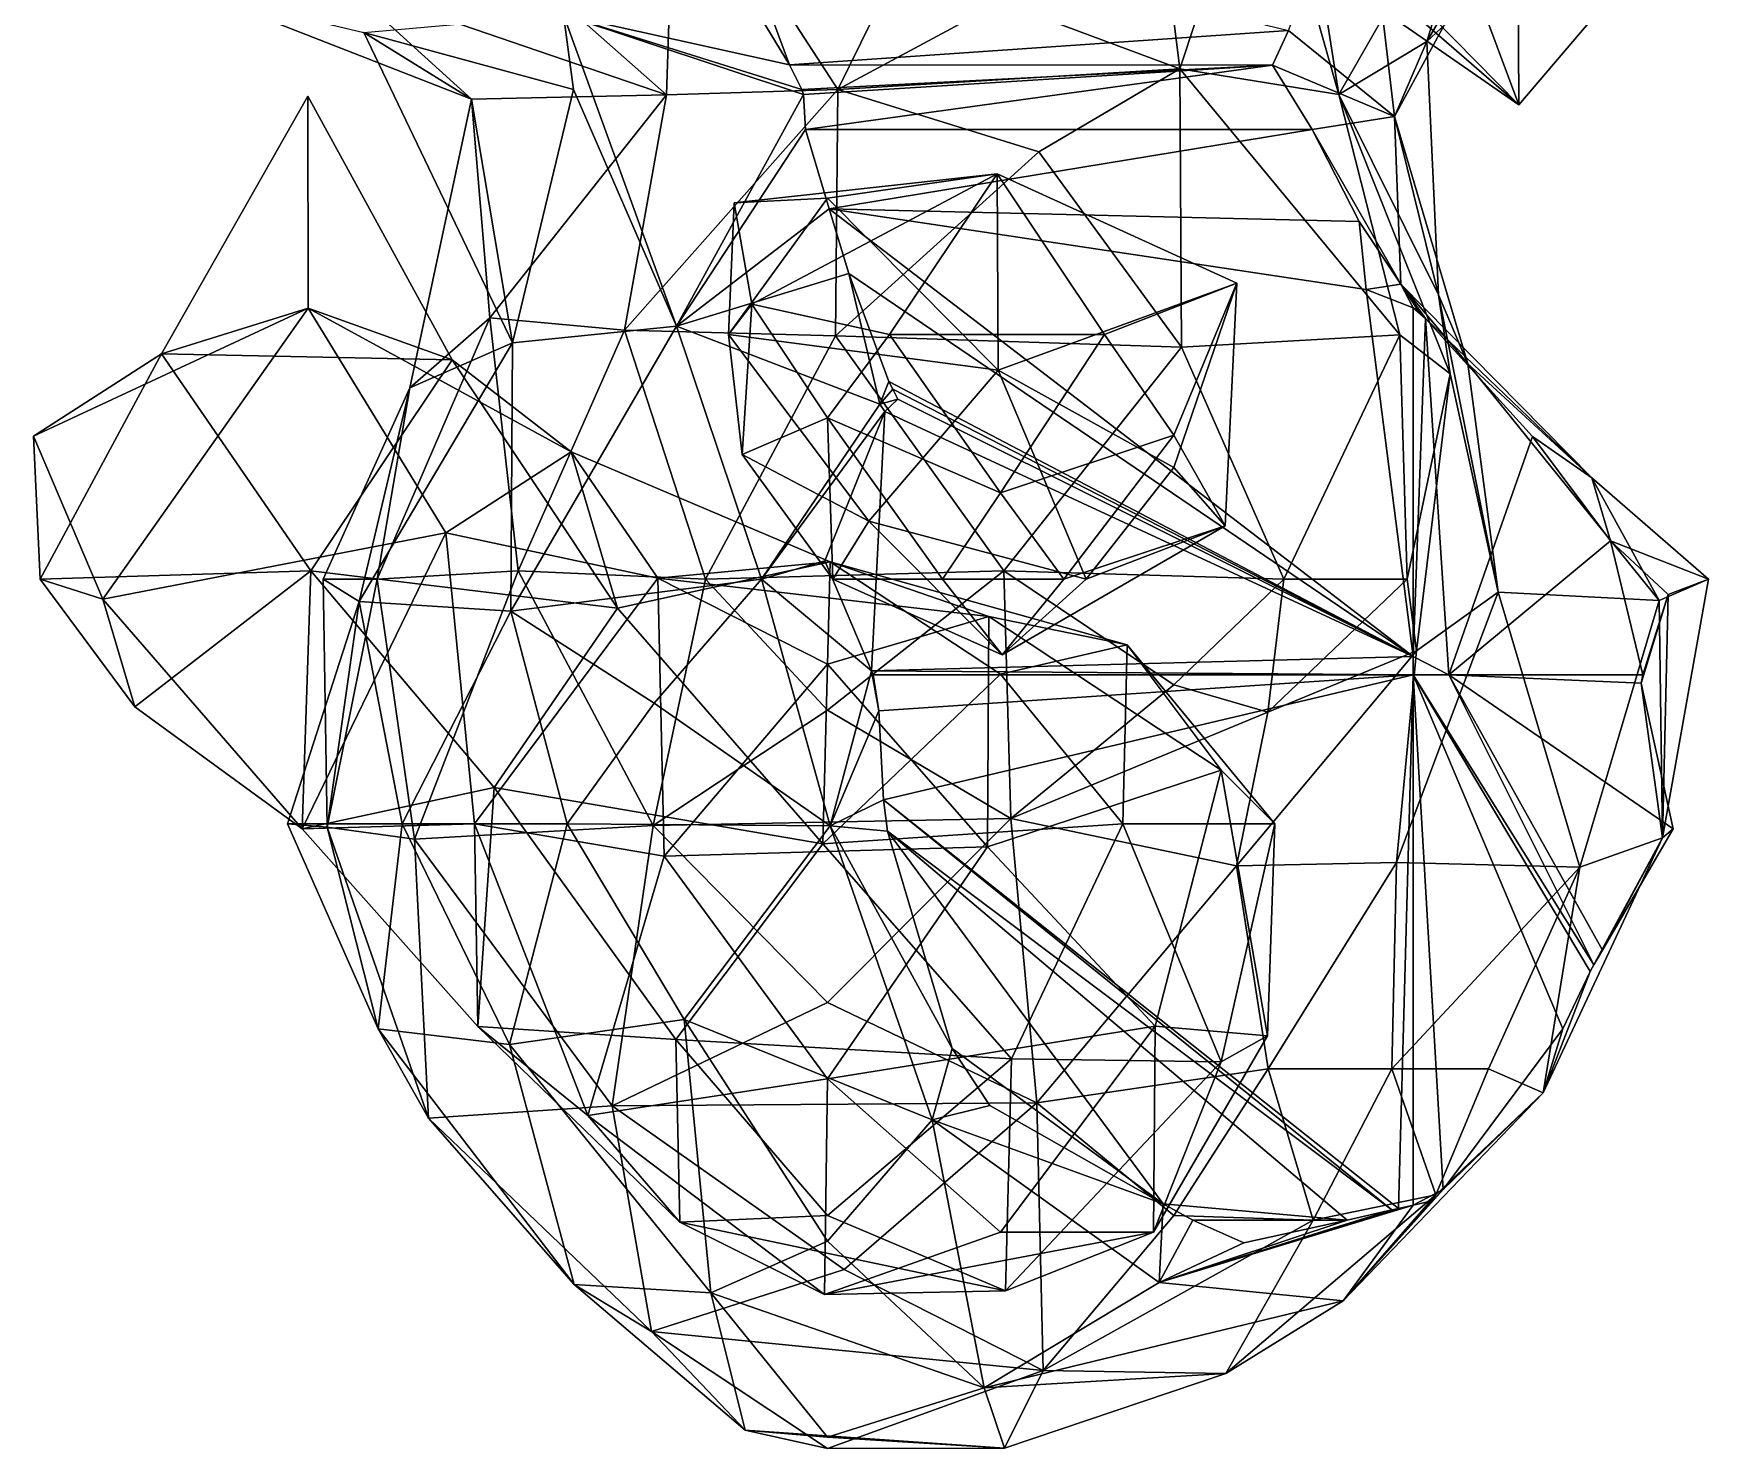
# Model space of a CAD drawing. Extents: x 290034 to 295698, y 4553723 to 4561693.
# Drawn here: x 293919.6 to 294041.5, y 4558380.4 to 4558483.4 of the extents above; entities that cross this region are included whole.
import ezdxf

# ---------------------------------------------------------------- set-up
doc = ezdxf.new("R2010")
doc.units = 0
doc.layers.add('Au_ppm_Pref_-_0_2', color=7, linetype='CONTINUOUS')

msp = doc.modelspace()

# ---------------------------------------------------------------- linework, layer by layer
at = {"layer": 'Au_ppm_Pref_-_0_2'}
for points in [[(293988.24, 4558499.8, 1928.56), (293966.28, 4558497.59, 1930.66), (293978.14, 4558479.29, 1930.82)], [(293989.98, 4558485.66, 1926.47), (293988.24, 4558499.8, 1928.56), (293978.14, 4558479.29, 1930.82)], [(294025.81, 4558498.51, 1937.61), (294021, 4558482.79, 1942.16), (294039.25, 4558499.81, 1942.4)], [(294039.25, 4558499.81, 1942.4), (294021, 4558482.79, 1942.16), (294029.41, 4558497.15, 1948.38)], [(293989.98, 4558485.66, 1926.47), (294003.03, 4558480.81, 1929.98), (294000.83, 4558498.37, 1925.59)], [(294008.97, 4558498.78, 1930.76), (294000.83, 4558498.37, 1925.59), (294003.03, 4558480.81, 1929.98)], [(294014.59, 4558478.93, 1936.2), (294008.97, 4558498.78, 1930.76), (294003.03, 4558480.81, 1929.98)], [(294014.59, 4558478.93, 1936.2), (294011.72, 4558497.11, 1936.22), (294008.97, 4558498.78, 1930.76)], [(294025.81, 4558498.51, 1937.61), (294011.72, 4558497.11, 1936.22), (294014.59, 4558478.93, 1936.2)], [(294025.81, 4558498.51, 1937.61), (294014.59, 4558478.93, 1936.2), (294021, 4558482.79, 1942.16)], [(293965.67, 4558478.9, 1936.17), (293966.28, 4558497.59, 1930.66), (293949.13, 4558493.54, 1933.59)], [(293966.28, 4558497.59, 1930.66), (293965.67, 4558478.9, 1936.17), (293978.14, 4558479.29, 1930.82)], [(294016.26, 4558497.54, 1954.38), (294018.65, 4558477.34, 1948.08), (294010.92, 4558483.59, 1954.42)], [(294020.64, 4558497.11, 1868.31), (294015.18, 4558490.91, 1868.82), (294027.7, 4558478.19, 1870.69)], [(294029.41, 4558497.15, 1948.38), (294018.65, 4558477.34, 1948.08), (294016.26, 4558497.54, 1954.38)], [(294021, 4558482.79, 1942.16), (294018.65, 4558477.34, 1948.08), (294029.41, 4558497.15, 1948.38)], [(294027.7, 4558478.19, 1870.69), (294041.45, 4558494.33, 1870.61), (294020.64, 4558497.11, 1868.31)], [(293958.17, 4558484.74, 1953.17), (293964.99, 4558496.93, 1956.36), (293974.63, 4558481.09, 1956.64)], [(293974.63, 4558481.09, 1956.64), (293964.99, 4558496.93, 1956.36), (293970, 4558493.57, 1956.67)], [(294027.7, 4558478.19, 1870.69), (294015.18, 4558489.05, 1873.57), (294027.6, 4558496.32, 1877.35)], [(294027.6, 4558496.32, 1877.35), (294041.45, 4558494.33, 1870.61), (294027.7, 4558478.19, 1870.69)], [(293942.33, 4558486.91, 1937.46), (293965.67, 4558478.9, 1936.17), (293949.13, 4558493.54, 1933.59)], [(293974.63, 4558481.09, 1956.64), (293970, 4558493.57, 1956.67), (294010.92, 4558483.59, 1954.42)], [(294010.32, 4558490.24, 1870.89), (294027.7, 4558478.19, 1870.69), (294015.18, 4558490.91, 1868.82)], [(294015.18, 4558489.05, 1873.57), (294027.7, 4558478.19, 1870.69), (294010.32, 4558490.24, 1870.89)], [(293942.33, 4558486.91, 1937.46), (293931.91, 4558486.25, 1942.16), (293951.48, 4558478.59, 1942.11)], [(293943.65, 4558483.44, 1947.25), (293951.48, 4558478.59, 1942.11), (293931.91, 4558486.25, 1942.16)], [(293965.67, 4558478.9, 1936.17), (293942.33, 4558486.91, 1937.46), (293951.48, 4558478.59, 1942.11)], [(293989.98, 4558485.66, 1926.47), (293978.14, 4558479.29, 1930.82), (294003.03, 4558480.81, 1929.98)], [(293958.17, 4558484.74, 1953.17), (293958.91, 4558479.29, 1950.87), (293943.65, 4558483.44, 1947.25)], [(293975.52, 4558479.29, 1956.62), (293958.17, 4558484.74, 1953.17), (293974.63, 4558481.09, 1956.64)], [(293975.63, 4558478.94, 1956.63), (293958.17, 4558484.74, 1953.17), (293975.52, 4558479.29, 1956.62)], [(293966.41, 4558462.06, 1953.51), (293958.17, 4558484.74, 1953.17), (293975.63, 4558478.94, 1956.63)], [(293966.41, 4558462.06, 1953.51), (293958.91, 4558479.29, 1950.87), (293958.17, 4558484.74, 1953.17)], [(293954.46, 4558460.86, 1947.48), (293951.48, 4558478.59, 1942.11), (293943.65, 4558483.44, 1947.25)], [(293954.46, 4558460.86, 1947.48), (293943.65, 4558483.44, 1947.25), (293958.91, 4558479.29, 1950.87)], [(294009.77, 4558481.06, 1954.54), (293974.63, 4558481.09, 1956.64), (294010.92, 4558483.59, 1954.42)], [(294010.92, 4558483.59, 1954.42), (294018.65, 4558477.34, 1948.08), (294009.77, 4558481.06, 1954.54)], [(294014.59, 4558478.93, 1936.2), (294021.84, 4558464.36, 1942.16), (294021, 4558482.79, 1942.16)], [(294021, 4558482.79, 1942.16), (294021.84, 4558464.36, 1942.16), (294018.65, 4558477.34, 1948.08)], [(293975.52, 4558479.29, 1956.62), (293974.63, 4558481.09, 1956.64), (294009.77, 4558481.06, 1954.54)], [(293975.63, 4558478.94, 1956.63), (293975.52, 4558479.29, 1956.62), (294009.77, 4558481.06, 1954.54)], [(293975.78, 4558476.38, 1956.67), (293975.63, 4558478.94, 1956.63), (294009.77, 4558481.06, 1954.54)], [(294012.65, 4558476.38, 1954.46), (293975.78, 4558476.38, 1956.67), (294009.77, 4558481.06, 1954.54)], [(293992.77, 4558474.75, 1924.54), (294003.03, 4558480.81, 1929.98), (293978.14, 4558479.29, 1930.82)], [(293992.77, 4558474.75, 1924.54), (294003.14, 4558460.54, 1923.46), (294003.03, 4558480.81, 1929.98)], [(294003.14, 4558460.54, 1923.46), (294019.03, 4558461.44, 1929.54), (294003.03, 4558480.81, 1929.98)], [(294014.59, 4558478.93, 1936.2), (294003.03, 4558480.81, 1929.98), (294019.03, 4558461.44, 1929.54)], [(294009.77, 4558481.06, 1954.54), (294018.65, 4558477.34, 1948.08), (294012.65, 4558476.38, 1954.46)], [(293928.92, 4558460.07, 1851.69), (293939.58, 4558478.81, 1852.91), (293950.07, 4558459.61, 1851.45)], [(293928.92, 4558460.07, 1851.69), (293939.61, 4558463.37, 1846.44), (293939.58, 4558478.81, 1852.91)], [(293939.61, 4558463.37, 1846.44), (293950.07, 4558459.61, 1851.45), (293939.58, 4558478.81, 1852.91)], [(293965.67, 4558478.9, 1936.17), (293951.48, 4558478.59, 1942.11), (293952.81, 4558462.67, 1936.66)], [(293962.61, 4558461.79, 1929.41), (293965.67, 4558478.9, 1936.17), (293952.81, 4558462.67, 1936.66)], [(293954.46, 4558460.86, 1947.48), (293958.91, 4558479.29, 1950.87), (293966.41, 4558462.06, 1953.51)], [(293962.61, 4558461.79, 1929.41), (293978.14, 4558479.29, 1930.82), (293965.67, 4558478.9, 1936.17)], [(293978.14, 4558479.29, 1930.82), (293962.61, 4558461.79, 1929.41), (293977.97, 4558461.37, 1924.54)], [(293966.41, 4558462.06, 1953.51), (293975.63, 4558478.94, 1956.63), (293975.78, 4558476.38, 1956.67)], [(293992.77, 4558474.75, 1924.54), (293978.14, 4558479.29, 1930.82), (293977.97, 4558461.37, 1924.54)], [(294014.59, 4558478.93, 1936.2), (294019.03, 4558461.44, 1929.54), (294022.7, 4558458.61, 1936.97)], [(294014.59, 4558478.93, 1936.2), (294022.7, 4558458.61, 1936.97), (294021.84, 4558464.36, 1942.16)], [(293946.99, 4558457.59, 1942.16), (293951.48, 4558478.59, 1942.11), (293954.46, 4558460.86, 1947.48)], [(293952.81, 4558462.67, 1936.66), (293951.48, 4558478.59, 1942.11), (293946.99, 4558457.59, 1942.16)], [(293966.41, 4558462.06, 1953.51), (293975.78, 4558476.38, 1956.67), (293977.52, 4558470.61, 1957.23)], [(293977.52, 4558470.61, 1957.23), (293975.78, 4558476.38, 1956.67), (294012.65, 4558476.38, 1954.46)], [(293977.52, 4558470.61, 1957.23), (294012.65, 4558476.38, 1954.46), (294016.07, 4558469.68, 1955.03)], [(294012.65, 4558476.38, 1954.46), (294018.65, 4558477.34, 1948.08), (294019.11, 4558465.13, 1954.73)], [(294016.07, 4558469.68, 1955.03), (294012.65, 4558476.38, 1954.46), (294019.11, 4558465.13, 1954.73)], [(294021.84, 4558464.36, 1942.16), (294023.98, 4558459.33, 1948.58), (294018.65, 4558477.34, 1948.08)], [(294023.98, 4558459.33, 1948.58), (294019.11, 4558465.13, 1954.73), (294018.65, 4558477.34, 1948.08)], [(293992.77, 4558474.75, 1924.54), (293977.97, 4558461.37, 1924.54), (294003.14, 4558460.54, 1923.46)], [(293989.74, 4558473.17, 1805.55), (293971.89, 4558463.68, 1807.06), (293970.6, 4558471.06, 1805.55)], [(293989.74, 4558473.17, 1805.55), (293970.6, 4558471.06, 1805.55), (293977.38, 4558471.39, 1802.25)], [(293989.74, 4558473.17, 1805.55), (293981.91, 4558461.47, 1807.69), (293971.89, 4558463.68, 1807.06)], [(293989.81, 4558458.87, 1802.11), (293989.74, 4558473.17, 1805.55), (293977.38, 4558471.39, 1802.25)], [(293989.74, 4558473.17, 1805.55), (293997.55, 4558461.47, 1807.92), (293981.91, 4558461.47, 1807.69)], [(293989.81, 4558458.87, 1802.11), (294007.18, 4558465.21, 1805.45), (293989.74, 4558473.17, 1805.55)], [(293989.74, 4558473.17, 1805.55), (294007.18, 4558465.21, 1805.45), (293997.55, 4558461.47, 1807.92)], [(293977.52, 4558470.61, 1957.23), (293978.94, 4558465.91, 1957.69), (293966.41, 4558462.06, 1953.51)], [(293989.81, 4558458.87, 1802.11), (293977.38, 4558471.39, 1802.25), (293970.18, 4558461.47, 1802.16)], [(293970.6, 4558471.06, 1805.55), (293970.18, 4558461.47, 1802.16), (293977.38, 4558471.39, 1802.25)], [(293970.6, 4558471.06, 1805.55), (293971.89, 4558463.68, 1807.06), (293970.18, 4558461.47, 1802.16)], [(294020, 4558438.04, 1958.47), (293978.94, 4558465.91, 1957.69), (293977.52, 4558470.61, 1957.23)], [(294016.07, 4558469.68, 1955.03), (294016.59, 4558464.74, 1955.57), (293977.52, 4558470.61, 1957.23)], [(294016.59, 4558464.74, 1955.57), (294020, 4558438.04, 1958.47), (293977.52, 4558470.61, 1957.23)], [(294016.59, 4558464.74, 1955.57), (294016.07, 4558469.68, 1955.03), (294019.11, 4558465.13, 1954.73)], [(293978.94, 4558465.91, 1957.69), (293981.2, 4558456.39, 1958.41), (293966.41, 4558462.06, 1953.51)], [(294020, 4558438.04, 1958.47), (293981.84, 4558458.05, 1958.42), (293978.94, 4558465.91, 1957.69)], [(293981.84, 4558458.05, 1958.42), (293981.2, 4558456.39, 1958.41), (293978.94, 4558465.91, 1957.69)], [(293989.81, 4558458.87, 1802.11), (294002.58, 4558451.79, 1802.33), (294007.18, 4558465.21, 1805.45)], [(294007.18, 4558465.21, 1805.45), (294002.58, 4558454.15, 1808), (293997.55, 4558461.47, 1807.92)], [(294007.18, 4558465.21, 1805.45), (294006.33, 4558447.54, 1805.55), (294002.58, 4558454.15, 1808)], [(294006.33, 4558447.54, 1805.55), (294007.18, 4558465.21, 1805.45), (294002.58, 4558451.79, 1802.33)], [(294020, 4558463.4, 1955.52), (294016.59, 4558464.74, 1955.57), (294019.11, 4558465.13, 1954.73)], [(294016.59, 4558464.74, 1955.57), (294020, 4558463.4, 1955.52), (294020, 4558438.04, 1958.47)], [(294020.31, 4558463.28, 1955.52), (294020, 4558463.4, 1955.52), (294019.11, 4558465.13, 1954.73)], [(294020.9, 4558462.63, 1955.56), (294020.31, 4558463.28, 1955.52), (294019.11, 4558465.13, 1954.73)], [(294020.9, 4558462.63, 1955.56), (294019.11, 4558465.13, 1954.73), (294033, 4558451.04, 1954.04)], [(294023.98, 4558459.33, 1948.58), (294033, 4558451.04, 1954.04), (294019.11, 4558465.13, 1954.73)], [(294026.18, 4558442.7, 1942.23), (294023.98, 4558459.33, 1948.58), (294021.84, 4558464.36, 1942.16)], [(294026.18, 4558442.7, 1942.23), (294021.84, 4558464.36, 1942.16), (294022.7, 4558458.61, 1936.97)], [(293928.92, 4558460.07, 1851.69), (293919.62, 4558454.07, 1847.13), (293939.61, 4558463.37, 1846.44)], [(293924.66, 4558442.2, 1845.68), (293939.61, 4558463.37, 1846.44), (293919.62, 4558454.07, 1847.13)], [(293949.61, 4558447.03, 1844.79), (293939.61, 4558463.37, 1846.44), (293924.66, 4558442.2, 1845.68)], [(293950.07, 4558459.61, 1851.45), (293939.61, 4558463.37, 1846.44), (293958.74, 4558452.93, 1847.13)], [(293958.74, 4558452.93, 1847.13), (293939.61, 4558463.37, 1846.44), (293949.61, 4558447.03, 1844.79)], [(293971.89, 4558463.68, 1807.06), (293971.19, 4558452.72, 1805.55), (293970.18, 4558461.47, 1802.16)], [(293971.19, 4558452.72, 1805.55), (293971.89, 4558463.68, 1807.06), (293977.38, 4558455.4, 1807.58)], [(293977.38, 4558455.4, 1807.58), (293971.89, 4558463.68, 1807.06), (293981.91, 4558461.47, 1807.69)], [(294020, 4558463.4, 1955.52), (294020.31, 4558463.28, 1955.52), (294020.9, 4558462.63, 1955.56)], [(294020, 4558463.4, 1955.52), (294020.9, 4558462.63, 1955.56), (294020, 4558438.04, 1958.47)], [(293952.81, 4558462.67, 1936.66), (293944.62, 4558443.65, 1937.34), (293954.87, 4558444.26, 1930.91)], [(293946.99, 4558457.59, 1942.16), (293944.62, 4558443.65, 1937.34), (293952.81, 4558462.67, 1936.66)], [(293954.87, 4558444.26, 1930.91), (293962.61, 4558461.79, 1929.41), (293952.81, 4558462.67, 1936.66)], [(293954.46, 4558460.86, 1947.48), (293966.41, 4558462.06, 1953.51), (293954.34, 4558441.33, 1953.4)], [(293954.34, 4558441.33, 1953.4), (293966.41, 4558462.06, 1953.51), (293972.59, 4558443.65, 1958.98)], [(293968.52, 4558443.65, 1926.1), (293962.61, 4558461.79, 1929.41), (293954.87, 4558444.26, 1930.91)], [(293977.97, 4558461.37, 1924.54), (293962.61, 4558461.79, 1929.41), (293968.52, 4558443.65, 1926.1)], [(293966.41, 4558462.06, 1953.51), (293981.2, 4558456.39, 1958.41), (293972.59, 4558443.65, 1958.98)], [(294022.59, 4558436.69, 1958.47), (294020, 4558438.04, 1958.47), (294020.9, 4558462.63, 1955.56)], [(294028.69, 4558454.04, 1956.09), (294022.59, 4558436.69, 1958.47), (294020.9, 4558462.63, 1955.56)], [(294028.69, 4558454.04, 1956.09), (294020.9, 4558462.63, 1955.56), (294033, 4558451.04, 1954.04)], [(293946.99, 4558457.59, 1942.16), (293954.46, 4558460.86, 1947.48), (293943.31, 4558442.04, 1947.5)], [(293954.46, 4558460.86, 1947.48), (293954.34, 4558441.33, 1953.4), (293943.31, 4558442.04, 1947.5)], [(293977.97, 4558461.37, 1924.54), (293968.52, 4558443.65, 1926.1), (293990.21, 4558444.27, 1925.28)], [(293989.81, 4558458.87, 1802.11), (293970.18, 4558461.47, 1802.16), (293980.4, 4558447.87, 1802.45)], [(293971.19, 4558452.72, 1805.55), (293980.4, 4558447.87, 1802.45), (293970.18, 4558461.47, 1802.16)], [(293977.38, 4558455.4, 1807.58), (293981.91, 4558461.47, 1807.69), (293989.98, 4558449.95, 1807.65)], [(293990.21, 4558444.27, 1925.28), (294003.14, 4558460.54, 1923.46), (293977.97, 4558461.37, 1924.54)], [(293997.55, 4558461.47, 1807.92), (293989.98, 4558449.95, 1807.65), (293981.91, 4558461.47, 1807.69)], [(294002.58, 4558454.15, 1808), (293989.98, 4558449.95, 1807.65), (293997.55, 4558461.47, 1807.92)], [(294010.6, 4558443.65, 1926.5), (294003.14, 4558460.54, 1923.46), (293990.21, 4558444.27, 1925.28)], [(294003.14, 4558460.54, 1923.46), (294010.6, 4558443.65, 1926.5), (294019.03, 4558461.44, 1929.54)], [(294019.56, 4558443.65, 1931.76), (294019.03, 4558461.44, 1929.54), (294010.6, 4558443.65, 1926.5)], [(294019.56, 4558443.65, 1931.76), (294022.7, 4558458.61, 1936.97), (294019.03, 4558461.44, 1929.54)], [(293928.92, 4558460.07, 1851.69), (293920.11, 4558443.65, 1850.37), (293919.62, 4558454.07, 1847.13)], [(293928.92, 4558460.07, 1851.69), (293939.8, 4558444.26, 1853.17), (293920.11, 4558443.65, 1850.37)], [(293950.07, 4558459.61, 1851.45), (293939.8, 4558444.26, 1853.17), (293928.92, 4558460.07, 1851.69)], [(293962.11, 4558441.55, 1851.11), (293939.8, 4558444.26, 1853.17), (293950.07, 4558459.61, 1851.45)], [(293962.11, 4558441.55, 1851.11), (293950.07, 4558459.61, 1851.45), (293958.74, 4558452.93, 1847.13)], [(294026.18, 4558442.7, 1942.23), (294037.9, 4558442.1, 1948.4), (294023.98, 4558459.33, 1948.58)], [(294037.9, 4558442.1, 1948.4), (294033, 4558451.04, 1954.04), (294023.98, 4558459.33, 1948.58)], [(293989.81, 4558458.87, 1802.11), (293980.4, 4558447.87, 1802.45), (293996.22, 4558443.65, 1802.61)], [(293989.81, 4558458.87, 1802.11), (293996.22, 4558443.65, 1802.61), (294002.58, 4558451.79, 1802.33)], [(294019.56, 4558443.65, 1931.76), (294020.24, 4558438.44, 1935.34), (294022.7, 4558458.61, 1936.97)], [(294026.18, 4558442.7, 1942.23), (294022.7, 4558458.61, 1936.97), (294020.24, 4558438.44, 1935.34)], [(293946.99, 4558457.59, 1942.16), (293943.31, 4558442.04, 1947.5), (293940.69, 4558443.65, 1942.16)], [(293946.99, 4558457.59, 1942.16), (293940.69, 4558443.65, 1942.16), (293944.62, 4558443.65, 1937.34)], [(293981.2, 4558456.39, 1958.41), (293981.84, 4558458.05, 1958.42), (293982.13, 4558457.49, 1958.47)], [(293981.2, 4558456.39, 1958.41), (293982.13, 4558457.49, 1958.47), (293982.51, 4558456.76, 1958.53)], [(293982.13, 4558457.49, 1958.47), (293981.84, 4558458.05, 1958.42), (294020, 4558438.04, 1958.47)], [(293982.51, 4558456.76, 1958.53), (293982.13, 4558457.49, 1958.47), (294020, 4558438.04, 1958.47)], [(293981.56, 4558455.85, 1958.69), (293972.59, 4558443.65, 1958.98), (293981.2, 4558456.39, 1958.41)], [(293981.56, 4558455.85, 1958.69), (293977.2, 4558444.98, 1960.19), (293972.59, 4558443.65, 1958.98)], [(293980.6, 4558436.98, 1960.91), (293977.2, 4558444.98, 1960.19), (293981.56, 4558455.85, 1958.69)], [(293980.6, 4558436.98, 1960.91), (293981.56, 4558455.85, 1958.69), (294020, 4558438.04, 1958.47)], [(293981.56, 4558455.85, 1958.69), (293981.2, 4558456.39, 1958.41), (293982.51, 4558456.76, 1958.53)], [(293981.56, 4558455.85, 1958.69), (293982.51, 4558456.76, 1958.53), (294020, 4558438.04, 1958.47)], [(293977.38, 4558455.4, 1807.58), (293977.77, 4558443.65, 1805.55), (293971.19, 4558452.72, 1805.55)], [(293977.38, 4558455.4, 1807.58), (293985.76, 4558443.65, 1807.54), (293977.77, 4558443.65, 1805.55)], [(293977.38, 4558455.4, 1807.58), (293989.98, 4558449.95, 1807.65), (293985.76, 4558443.65, 1807.54)], [(293920.11, 4558443.65, 1850.37), (293924.66, 4558442.2, 1845.68), (293919.62, 4558454.07, 1847.13)], [(294002.58, 4558454.15, 1808), (293994.58, 4558443.65, 1807.72), (293989.98, 4558449.95, 1807.65)], [(293994.58, 4558443.65, 1807.72), (294002.58, 4558454.15, 1808), (294006.33, 4558447.54, 1805.55)], [(294034.36, 4558446.45, 1956.62), (294022.59, 4558436.69, 1958.47), (294028.69, 4558454.04, 1956.09)], [(294034.36, 4558446.45, 1956.62), (294028.69, 4558454.04, 1956.09), (294033, 4558451.04, 1954.04)], [(293949.61, 4558447.03, 1844.79), (293965.04, 4558443.73, 1841.02), (293958.74, 4558452.93, 1847.13)], [(293958.74, 4558452.93, 1847.13), (293977.57, 4558444.91, 1848.04), (293962.11, 4558441.55, 1851.11)], [(293977.57, 4558444.91, 1848.04), (293958.74, 4558452.93, 1847.13), (293965.04, 4558443.73, 1841.02)], [(293980.4, 4558447.87, 1802.45), (293971.19, 4558452.72, 1805.55), (293977.77, 4558443.65, 1805.55)], [(294006.33, 4558447.54, 1805.55), (294002.58, 4558451.79, 1802.33), (293996.22, 4558443.65, 1802.61)], [(294041.49, 4558443.65, 1954.04), (294034.36, 4558446.45, 1956.62), (294033, 4558451.04, 1954.04)], [(294037.9, 4558442.1, 1948.4), (294041.49, 4558443.65, 1954.04), (294033, 4558451.04, 1954.04)], [(293994.58, 4558443.65, 1807.72), (293985.76, 4558443.65, 1807.54), (293989.98, 4558449.95, 1807.65)], [(293977.77, 4558443.65, 1805.55), (293990.09, 4558438.15, 1805.43), (293980.4, 4558447.87, 1802.45)], [(293996.22, 4558443.65, 1802.61), (293980.4, 4558447.87, 1802.45), (293990.09, 4558438.15, 1805.43)], [(294006.33, 4558447.54, 1805.55), (293990.09, 4558438.15, 1805.43), (293994.58, 4558443.65, 1807.72)], [(294006.33, 4558447.54, 1805.55), (293996.22, 4558443.65, 1802.61), (293990.09, 4558438.15, 1805.43)], [(293939.16, 4558425.49, 1847.33), (293949.61, 4558447.03, 1844.79), (293924.66, 4558442.2, 1845.68)], [(293951.71, 4558425.84, 1840.47), (293949.61, 4558447.03, 1844.79), (293939.16, 4558425.49, 1847.33)], [(293965.04, 4558443.73, 1841.02), (293949.61, 4558447.03, 1844.79), (293951.71, 4558425.84, 1840.47)], [(294036.72, 4558436.69, 1957.61), (294022.59, 4558436.69, 1958.47), (294034.36, 4558446.45, 1956.62)], [(294038.55, 4558442.53, 1956.82), (294036.72, 4558436.69, 1957.61), (294034.36, 4558446.45, 1956.62)], [(294041.49, 4558443.65, 1954.04), (294038.55, 4558442.53, 1956.82), (294034.36, 4558446.45, 1956.62)], [(293977.05, 4558424.4, 1851.83), (293962.11, 4558441.55, 1851.11), (293977.57, 4558444.91, 1848.04)], [(293989.12, 4558440.93, 1842.05), (293977.57, 4558444.91, 1848.04), (293965.04, 4558443.73, 1841.02)], [(293977.2, 4558444.98, 1960.19), (293980.6, 4558436.98, 1960.91), (293972.59, 4558443.65, 1958.98)], [(293989.98, 4558436.74, 1850.77), (293977.05, 4558424.4, 1851.83), (293977.57, 4558444.91, 1848.04)], [(293999.19, 4558438.87, 1847.13), (293989.98, 4558436.74, 1850.77), (293977.57, 4558444.91, 1848.04)], [(293989.12, 4558440.93, 1842.05), (293999.19, 4558438.87, 1847.13), (293977.57, 4558444.91, 1848.04)], [(293920.11, 4558443.65, 1850.37), (293939.8, 4558444.26, 1853.17), (293926.98, 4558434.37, 1850.22)], [(293920.11, 4558443.65, 1850.37), (293926.98, 4558434.37, 1850.22), (293924.66, 4558442.2, 1845.68)], [(293939.8, 4558444.26, 1853.17), (293939.16, 4558425.49, 1847.33), (293926.98, 4558434.37, 1850.22)], [(293939.8, 4558444.26, 1853.17), (293953.14, 4558428.5, 1851.73), (293939.16, 4558425.49, 1847.33)], [(293962.11, 4558441.55, 1851.11), (293953.14, 4558428.5, 1851.73), (293939.8, 4558444.26, 1853.17)], [(293940.99, 4558425.61, 1942.08), (293940.69, 4558443.65, 1942.16), (293943.31, 4558442.04, 1947.5)], [(293940.69, 4558443.65, 1942.16), (293940.99, 4558425.61, 1942.08), (293944.62, 4558443.65, 1937.34)], [(293947.33, 4558424.74, 1935.34), (293944.62, 4558443.65, 1937.34), (293940.99, 4558425.61, 1942.08)], [(293954.87, 4558444.26, 1930.91), (293944.62, 4558443.65, 1937.34), (293947.33, 4558424.74, 1935.34)], [(293964.7, 4558425.72, 1930.61), (293954.87, 4558444.26, 1930.91), (293947.33, 4558424.74, 1935.34)], [(293965.51, 4558423.5, 1836.37), (293965.04, 4558443.73, 1841.02), (293951.71, 4558425.84, 1840.47)], [(293954.34, 4558441.33, 1953.4), (293972.59, 4558443.65, 1958.98), (293964.78, 4558434.62, 1956.97)], [(293954.87, 4558444.26, 1930.91), (293964.7, 4558425.72, 1930.61), (293968.52, 4558443.65, 1926.1)], [(293964.7, 4558425.72, 1930.61), (293977.38, 4558434.12, 1927.1), (293968.52, 4558443.65, 1926.1)], [(293977.57, 4558425.7, 1959.91), (293964.78, 4558434.62, 1956.97), (293972.59, 4558443.65, 1958.98)], [(293989.12, 4558440.93, 1842.05), (293965.04, 4558443.73, 1841.02), (293977.38, 4558437.48, 1837.31)], [(293965.51, 4558423.5, 1836.37), (293977.38, 4558437.48, 1837.31), (293965.04, 4558443.73, 1841.02)], [(293990.21, 4558444.27, 1925.28), (293968.52, 4558443.65, 1926.1), (293977.38, 4558434.12, 1927.1)], [(293972.59, 4558443.65, 1958.98), (293980.6, 4558436.98, 1960.91), (293977.57, 4558425.7, 1959.91)], [(293990.73, 4558426.24, 1931.5), (293990.21, 4558444.27, 1925.28), (293977.38, 4558434.12, 1927.1)], [(293990.09, 4558438.15, 1805.43), (293977.77, 4558443.65, 1805.55), (293985.76, 4558443.65, 1807.54)], [(293990.09, 4558438.15, 1805.43), (293985.76, 4558443.65, 1807.54), (293994.58, 4558443.65, 1807.72)], [(293990.73, 4558426.24, 1931.5), (294002.58, 4558435.97, 1927.72), (293990.21, 4558444.27, 1925.28)], [(293990.21, 4558444.27, 1925.28), (294002.58, 4558435.97, 1927.72), (294010.6, 4558443.65, 1926.5)], [(294010.6, 4558443.65, 1926.5), (294002.58, 4558435.97, 1927.72), (294009.42, 4558433.97, 1930.28)], [(294019.56, 4558443.65, 1931.76), (294009.42, 4558433.97, 1930.28), (294020.24, 4558438.44, 1935.34)], [(294019.56, 4558443.65, 1931.76), (294010.6, 4558443.65, 1926.5), (294009.42, 4558433.97, 1930.28)], [(294038.15, 4558424.84, 1953.98), (294041.49, 4558443.65, 1954.04), (294037.9, 4558442.1, 1948.4)], [(294038.15, 4558424.84, 1953.98), (294038.55, 4558442.53, 1956.82), (294041.49, 4558443.65, 1954.04)], [(294026.18, 4558442.7, 1942.23), (294018.79, 4558423.03, 1941.21), (294032.14, 4558422.7, 1946.95)], [(294026.18, 4558442.7, 1942.23), (294020.24, 4558438.44, 1935.34), (294018.79, 4558423.03, 1941.21)], [(294026.18, 4558442.7, 1942.23), (294032.14, 4558422.7, 1946.95), (294037.9, 4558442.1, 1948.4)], [(294038.55, 4558442.53, 1956.82), (294036.58, 4558436.08, 1957.64), (294036.72, 4558436.69, 1957.61)], [(294038.15, 4558424.84, 1953.98), (294036.58, 4558436.08, 1957.64), (294038.55, 4558442.53, 1956.82)], [(293926.98, 4558434.37, 1850.22), (293939.16, 4558425.49, 1847.33), (293924.66, 4558442.2, 1845.68)], [(293946.43, 4558425.84, 1952.91), (293938.1, 4558425.84, 1948.1), (293943.31, 4558442.04, 1947.5)], [(293943.31, 4558442.04, 1947.5), (293938.1, 4558425.84, 1948.1), (293940.99, 4558425.61, 1942.08)], [(293954.34, 4558441.33, 1953.4), (293946.43, 4558425.84, 1952.91), (293943.31, 4558442.04, 1947.5)], [(293946.43, 4558425.84, 1952.91), (293954.34, 4558441.33, 1953.4), (293958.45, 4558425.84, 1957.02)], [(293977.05, 4558424.4, 1851.83), (293953.14, 4558428.5, 1851.73), (293962.11, 4558441.55, 1851.11)], [(293954.34, 4558441.33, 1953.4), (293964.78, 4558434.62, 1956.97), (293958.45, 4558425.84, 1957.02)], [(294038.15, 4558424.84, 1953.98), (294037.9, 4558442.1, 1948.4), (294032.14, 4558422.7, 1946.95)], [(293989.02, 4558424.18, 1835.42), (293989.12, 4558440.93, 1842.05), (293977.38, 4558437.48, 1837.31)], [(293989.02, 4558424.18, 1835.42), (294006.03, 4558429.75, 1840.88), (293989.12, 4558440.93, 1842.05)], [(294006.03, 4558429.75, 1840.88), (293999.19, 4558438.87, 1847.13), (293989.12, 4558440.93, 1842.05)], [(293998.87, 4558425.84, 1851.32), (293989.98, 4558436.74, 1850.77), (293999.19, 4558438.87, 1847.13)], [(293998.87, 4558425.84, 1851.32), (293999.19, 4558438.87, 1847.13), (294009.93, 4558425.84, 1845.79)], [(294009.93, 4558425.84, 1845.79), (293999.19, 4558438.87, 1847.13), (294006.03, 4558429.75, 1840.88)], [(293989.02, 4558424.18, 1835.42), (293977.38, 4558437.48, 1837.31), (293965.51, 4558423.5, 1836.37)], [(294020, 4558436.69, 1958.62), (293980.6, 4558436.98, 1960.91), (294020, 4558438.04, 1958.47)], [(294009.42, 4558433.97, 1930.28), (294007.15, 4558422.79, 1935.24), (294020.24, 4558438.44, 1935.34)], [(294007.15, 4558422.79, 1935.24), (294018.79, 4558423.03, 1941.21), (294020.24, 4558438.44, 1935.34)], [(294022.59, 4558436.69, 1958.47), (294020, 4558436.69, 1958.62), (294020, 4558438.04, 1958.47)], [(293998.87, 4558425.84, 1851.32), (293977.05, 4558424.4, 1851.83), (293989.98, 4558436.74, 1850.77)], [(293977.57, 4558425.7, 1959.91), (293980.6, 4558436.98, 1960.91), (293981.13, 4558434.07, 1960.99)], [(294020, 4558436.69, 1958.62), (293980.72, 4558436.69, 1960.94), (293980.6, 4558436.98, 1960.91)], [(293980.6, 4558436.98, 1960.91), (293980.72, 4558436.69, 1960.94), (293981.13, 4558434.07, 1960.99)], [(293981.13, 4558434.07, 1960.99), (293980.72, 4558436.69, 1960.94), (294020, 4558436.69, 1958.62)], [(293981.47, 4558427.59, 1961.17), (293981.13, 4558434.07, 1960.99), (294020, 4558436.69, 1958.62)], [(294020, 4558436.69, 1958.62), (294018.94, 4558397.85, 1959.85), (293981.47, 4558427.59, 1961.17)], [(294020, 4558398.09, 1959.78), (294018.94, 4558397.85, 1959.85), (294020, 4558436.69, 1958.62)], [(294030.89, 4558410.93, 1958.8), (294022.18, 4558399.23, 1959.62), (294020, 4558436.69, 1958.62)], [(294032.87, 4558415.1, 1958.57), (294030.89, 4558410.93, 1958.8), (294020, 4558436.69, 1958.62)], [(294033.15, 4558415.58, 1958.54), (294032.87, 4558415.1, 1958.57), (294020, 4558436.69, 1958.62)], [(294022.18, 4558399.23, 1959.62), (294020, 4558398.09, 1959.78), (294020, 4558436.69, 1958.62)], [(294022.59, 4558436.69, 1958.47), (294033.15, 4558415.58, 1958.54), (294020, 4558436.69, 1958.62)], [(294022.59, 4558436.69, 1958.47), (294033.77, 4558416.65, 1958.47), (294033.15, 4558415.58, 1958.54)], [(294036.58, 4558436.08, 1957.64), (294038.92, 4558425.48, 1957.86), (294022.59, 4558436.69, 1958.47)], [(294022.59, 4558436.69, 1958.47), (294038.92, 4558425.48, 1957.86), (294033.77, 4558416.65, 1958.47)], [(294036.72, 4558436.69, 1957.61), (294036.58, 4558436.08, 1957.64), (294022.59, 4558436.69, 1958.47)], [(293990.73, 4558426.24, 1931.5), (294009.42, 4558433.97, 1930.28), (294002.58, 4558435.97, 1927.72)], [(294036.58, 4558436.08, 1957.64), (294038.15, 4558424.84, 1953.98), (294038.92, 4558425.48, 1957.86)], [(293977.57, 4558425.7, 1959.91), (293958.45, 4558425.84, 1957.02), (293964.78, 4558434.62, 1956.97)], [(293990.73, 4558426.24, 1931.5), (293977.38, 4558434.12, 1927.1), (293964.7, 4558425.72, 1930.61)], [(293981.47, 4558427.59, 1961.17), (293977.57, 4558425.7, 1959.91), (293981.13, 4558434.07, 1960.99)], [(293990.73, 4558426.24, 1931.5), (294007.15, 4558422.79, 1935.24), (294009.42, 4558433.97, 1930.28)], [(293989.02, 4558424.18, 1835.42), (294001.23, 4558411.13, 1836.92), (294006.03, 4558429.75, 1840.88)], [(294009.4, 4558410.41, 1842.11), (294006.03, 4558429.75, 1840.88), (294001.23, 4558411.13, 1836.92)], [(294009.93, 4558425.84, 1845.79), (294006.03, 4558429.75, 1840.88), (294009.4, 4558410.41, 1842.11)], [(293939.16, 4558425.49, 1847.33), (293953.14, 4558428.5, 1851.73), (293951.94, 4558411.09, 1846.56)], [(293966.35, 4558410.15, 1851.62), (293951.94, 4558411.09, 1846.56), (293953.14, 4558428.5, 1851.73)], [(293966.35, 4558410.15, 1851.62), (293953.14, 4558428.5, 1851.73), (293977.05, 4558424.4, 1851.83)], [(293981.75, 4558425.32, 1961.28), (293977.57, 4558425.7, 1959.91), (293981.47, 4558427.59, 1961.17)], [(294018.44, 4558397.75, 1959.89), (293981.75, 4558425.32, 1961.28), (293981.47, 4558427.59, 1961.17)], [(294018.44, 4558397.75, 1959.89), (293981.47, 4558427.59, 1961.17), (294018.94, 4558397.85, 1959.85)], [(293946.43, 4558425.84, 1952.91), (293944.69, 4558410.92, 1948.1), (293938.1, 4558425.84, 1948.1)], [(293938.1, 4558425.84, 1948.1), (293944.69, 4558410.92, 1948.1), (293940.99, 4558425.61, 1942.08)], [(293951.94, 4558411.09, 1846.56), (293951.71, 4558425.84, 1840.47), (293939.16, 4558425.49, 1847.33)], [(293944.69, 4558410.92, 1948.1), (293948.36, 4558404.43, 1942.35), (293940.99, 4558425.61, 1942.08)], [(293940.99, 4558425.61, 1942.08), (293948.36, 4558404.43, 1942.35), (293947.33, 4558424.74, 1935.34)], [(293946.43, 4558425.84, 1952.91), (293954.24, 4558409.8, 1953.5), (293944.69, 4558410.92, 1948.1)], [(293954.24, 4558409.8, 1953.5), (293946.43, 4558425.84, 1952.91), (293958.45, 4558425.84, 1957.02)], [(293964.7, 4558425.72, 1930.61), (293947.33, 4558424.74, 1935.34), (293961.71, 4558405.32, 1934.85)], [(293965.51, 4558423.5, 1836.37), (293951.71, 4558425.84, 1840.47), (293959.96, 4558404.61, 1839.99)], [(293951.94, 4558411.09, 1846.56), (293959.96, 4558404.61, 1839.99), (293951.71, 4558425.84, 1840.47)], [(293954.24, 4558409.8, 1953.5), (293958.45, 4558425.84, 1957.02), (293966.96, 4558411.6, 1957.75)], [(293977.57, 4558425.7, 1959.91), (293966.96, 4558411.6, 1957.75), (293958.45, 4558425.84, 1957.02)], [(293964.7, 4558425.72, 1930.61), (293961.71, 4558405.32, 1934.85), (293977.38, 4558412.85, 1931.89)], [(293990.73, 4558426.24, 1931.5), (293964.7, 4558425.72, 1930.61), (293977.38, 4558412.85, 1931.89)], [(293977.57, 4558425.7, 1959.91), (293985.01, 4558404.3, 1961.01), (293966.96, 4558411.6, 1957.75)], [(293998.87, 4558425.84, 1851.32), (293990.78, 4558408.74, 1851.68), (293977.05, 4558424.4, 1851.83)], [(293990.73, 4558426.24, 1931.5), (293977.38, 4558412.85, 1931.89), (293992.61, 4558405.54, 1935.11)], [(293977.57, 4558425.7, 1959.91), (293981.75, 4558425.32, 1961.28), (293986.46, 4558409.5, 1961.83)], [(293977.57, 4558425.7, 1959.91), (293986.46, 4558409.5, 1961.83), (293985.01, 4558404.3, 1961.01)], [(294001.8, 4558398.19, 1961.24), (293986.46, 4558409.5, 1961.83), (293981.75, 4558425.32, 1961.28)], [(294015.2, 4558397.01, 1960.21), (294001.8, 4558398.19, 1961.24), (293981.75, 4558425.32, 1961.28)], [(294015.2, 4558397.01, 1960.21), (293981.75, 4558425.32, 1961.28), (294018.44, 4558397.75, 1959.89)], [(293990.73, 4558426.24, 1931.5), (293992.61, 4558405.54, 1935.11), (294007.15, 4558422.79, 1935.24)], [(293998.87, 4558425.84, 1851.32), (294006.04, 4558408.52, 1848.09), (293990.78, 4558408.74, 1851.68)], [(293998.87, 4558425.84, 1851.32), (294009.93, 4558425.84, 1845.79), (294006.04, 4558408.52, 1848.09)], [(294009.4, 4558410.41, 1842.11), (294006.04, 4558408.52, 1848.09), (294009.93, 4558425.84, 1845.79)], [(294038.15, 4558424.84, 1953.98), (294033.77, 4558416.65, 1958.47), (294038.92, 4558425.48, 1957.86)], [(293948.36, 4558404.43, 1942.35), (293961.71, 4558405.32, 1934.85), (293947.33, 4558424.74, 1935.34)], [(293989.02, 4558424.18, 1835.42), (293965.51, 4558423.5, 1836.37), (293977.39, 4558407.29, 1835.4)], [(293966.35, 4558410.15, 1851.62), (293977.05, 4558424.4, 1851.83), (293990.78, 4558408.74, 1851.68)], [(293989.02, 4558424.18, 1835.42), (293977.39, 4558407.29, 1835.4), (294001.23, 4558411.13, 1836.92)], [(294032.87, 4558415.1, 1958.57), (294038.15, 4558424.84, 1953.98), (294029.46, 4558406.26, 1954.18)], [(294038.15, 4558424.84, 1953.98), (294032.14, 4558422.7, 1946.95), (294029.46, 4558406.26, 1954.18)], [(294038.15, 4558424.84, 1953.98), (294032.87, 4558415.1, 1958.57), (294033.15, 4558415.58, 1958.54)], [(294038.15, 4558424.84, 1953.98), (294033.15, 4558415.58, 1958.54), (294033.77, 4558416.65, 1958.47)], [(293965.51, 4558423.5, 1836.37), (293959.96, 4558404.61, 1839.99), (293977.39, 4558407.29, 1835.4)], [(293992.61, 4558405.54, 1935.11), (294009.46, 4558408.02, 1938.91), (294007.15, 4558422.79, 1935.24)], [(294007.15, 4558422.79, 1935.24), (294009.46, 4558408.02, 1938.91), (294018.79, 4558423.03, 1941.21)], [(294009.46, 4558408.02, 1938.91), (294018.44, 4558408.02, 1943.6), (294018.79, 4558423.03, 1941.21)], [(294018.79, 4558423.03, 1941.21), (294018.44, 4558408.02, 1943.6), (294032.14, 4558422.7, 1946.95)], [(294018.44, 4558408.02, 1943.6), (294025.48, 4558408.02, 1948.1), (294032.14, 4558422.7, 1946.95)], [(294025.48, 4558408.02, 1948.1), (294029.46, 4558406.26, 1954.18), (294032.14, 4558422.7, 1946.95)], [(294032.87, 4558415.1, 1958.57), (294029.46, 4558406.26, 1954.18), (294030.89, 4558410.93, 1958.8)], [(293992.61, 4558405.54, 1935.11), (293977.38, 4558412.85, 1931.89), (293961.71, 4558405.32, 1934.85)], [(293958.95, 4558392.31, 1948.1), (293948.36, 4558404.43, 1942.35), (293944.69, 4558410.92, 1948.1)], [(293954.24, 4558409.8, 1953.5), (293958.95, 4558392.31, 1948.1), (293944.69, 4558410.92, 1948.1)], [(293959.96, 4558404.61, 1839.99), (293951.94, 4558411.09, 1846.56), (293966.65, 4558396.85, 1845.79)], [(293966.35, 4558410.15, 1851.62), (293966.65, 4558396.85, 1845.79), (293951.94, 4558411.09, 1846.56)], [(293968.91, 4558391.72, 1953.32), (293954.24, 4558409.8, 1953.5), (293966.96, 4558411.6, 1957.75)], [(293968.91, 4558391.72, 1953.32), (293966.96, 4558411.6, 1957.75), (293977.38, 4558395.48, 1958.22)], [(293977.38, 4558395.48, 1958.22), (293966.96, 4558411.6, 1957.75), (293985.01, 4558404.3, 1961.01)], [(293989.98, 4558396.14, 1837.23), (294001.23, 4558411.13, 1836.92), (293977.39, 4558407.29, 1835.4)], [(294001.12, 4558396.12, 1842.48), (294001.23, 4558411.13, 1836.92), (293989.98, 4558396.14, 1837.23)], [(294001.12, 4558396.12, 1842.48), (294009.4, 4558410.41, 1842.11), (294001.23, 4558411.13, 1836.92)], [(294029.46, 4558406.26, 1954.18), (294022.18, 4558399.23, 1959.62), (294030.89, 4558410.93, 1958.8)], [(293954.24, 4558409.8, 1953.5), (293968.91, 4558391.72, 1953.32), (293958.95, 4558392.31, 1948.1)], [(293966.35, 4558410.15, 1851.62), (293977.38, 4558397.34, 1850.69), (293966.65, 4558396.85, 1845.79)], [(293966.35, 4558410.15, 1851.62), (293990.78, 4558408.74, 1851.68), (293977.38, 4558397.34, 1850.69)], [(293989.19, 4558405.36, 1961.85), (293985.01, 4558404.3, 1961.01), (293986.46, 4558409.5, 1961.83)], [(294001.8, 4558398.19, 1961.24), (293989.19, 4558405.36, 1961.85), (293986.46, 4558409.5, 1961.83)], [(294006.04, 4558408.52, 1848.09), (294009.4, 4558410.41, 1842.11), (294001.12, 4558396.12, 1842.48)], [(293990.78, 4558408.74, 1851.68), (293990.34, 4558391.85, 1847), (293977.38, 4558397.34, 1850.69)], [(293990.34, 4558391.85, 1847), (293990.78, 4558408.74, 1851.68), (294006.04, 4558408.52, 1848.09)], [(293990.34, 4558391.85, 1847), (294006.04, 4558408.52, 1848.09), (294001.12, 4558396.12, 1842.48)], [(293977.17, 4558391.59, 1841.31), (293977.39, 4558407.29, 1835.4), (293959.96, 4558404.61, 1839.99)], [(293977.17, 4558391.59, 1841.31), (293989.98, 4558396.14, 1837.23), (293977.39, 4558407.29, 1835.4)], [(294009.46, 4558408.02, 1938.91), (293992.61, 4558405.54, 1935.11), (294002.58, 4558397.35, 1938.6)], [(294012.73, 4558397.01, 1943.28), (294009.46, 4558408.02, 1938.91), (294002.58, 4558397.35, 1938.6)], [(294012.73, 4558397.01, 1943.28), (294018.44, 4558408.02, 1943.6), (294009.46, 4558408.02, 1938.91)], [(294012.73, 4558397.01, 1943.28), (294021.66, 4558398.85, 1948.1), (294018.44, 4558408.02, 1943.6)], [(294018.44, 4558408.02, 1943.6), (294021.66, 4558398.85, 1948.1), (294025.48, 4558408.02, 1948.1)], [(294021.66, 4558398.85, 1948.1), (294029.46, 4558406.26, 1954.18), (294025.48, 4558408.02, 1948.1)], [(294014.91, 4558391.12, 1953.96), (294022.18, 4558399.23, 1959.62), (294029.46, 4558406.26, 1954.18)], [(294014.91, 4558391.12, 1953.96), (294029.46, 4558406.26, 1954.18), (294021.66, 4558398.85, 1948.1)], [(293948.36, 4558404.43, 1942.35), (293964.59, 4558388.91, 1941.94), (293961.71, 4558405.32, 1934.85)], [(293959.96, 4558404.61, 1839.99), (293966.65, 4558396.85, 1845.79), (293977.17, 4558391.59, 1841.31)], [(293978.59, 4558393.42, 1936.86), (293992.61, 4558405.54, 1935.11), (293961.71, 4558405.32, 1934.85)], [(293978.59, 4558393.42, 1936.86), (293961.71, 4558405.32, 1934.85), (293964.59, 4558388.91, 1941.94)], [(293978.59, 4558393.42, 1936.86), (293993.07, 4558386.06, 1941.26), (293992.61, 4558405.54, 1935.11)], [(294001.8, 4558398.19, 1961.24), (293985.01, 4558404.3, 1961.01), (293989.19, 4558405.36, 1961.85)], [(293992.61, 4558405.54, 1935.11), (293993.07, 4558386.06, 1941.26), (294002.58, 4558397.35, 1938.6)], [(293948.36, 4558404.43, 1942.35), (293958.95, 4558392.31, 1948.1), (293964.59, 4558388.91, 1941.94)], [(293977.38, 4558395.48, 1958.22), (293985.01, 4558404.3, 1961.01), (293988.78, 4558384.81, 1955.2)], [(294001.53, 4558392.47, 1959.46), (293985.01, 4558404.3, 1961.01), (294001.8, 4558398.19, 1961.24)], [(293988.78, 4558384.81, 1955.2), (293985.01, 4558404.3, 1961.01), (294001.53, 4558392.47, 1959.46)], [(294012.73, 4558397.01, 1943.28), (294006.37, 4558385.84, 1947.61), (294021.66, 4558398.85, 1948.1)], [(294014.91, 4558391.12, 1953.96), (294021.66, 4558398.85, 1948.1), (294006.37, 4558385.84, 1947.61)], [(294014.91, 4558391.12, 1953.96), (294021.39, 4558398.41, 1959.69), (294022.18, 4558399.23, 1959.62)], [(294021.39, 4558398.41, 1959.69), (294014.91, 4558391.12, 1953.96), (294020, 4558398.09, 1959.78)], [(294022.18, 4558399.23, 1959.62), (294021.39, 4558398.41, 1959.69), (294020, 4558398.09, 1959.78)], [(293990.34, 4558391.85, 1847), (293966.65, 4558396.85, 1845.79), (293977.38, 4558397.34, 1850.69)], [(294012.73, 4558397.01, 1943.28), (294002.58, 4558397.35, 1938.6), (293993.07, 4558386.06, 1941.26)], [(294001.53, 4558392.47, 1959.46), (294001.8, 4558398.19, 1961.24), (294003.98, 4558397.01, 1961.13)], [(294020, 4558398.09, 1959.78), (294001.53, 4558392.47, 1959.46), (294018.94, 4558397.85, 1959.85)], [(294014.91, 4558391.12, 1953.96), (294001.53, 4558392.47, 1959.46), (294020, 4558398.09, 1959.78)], [(294018.94, 4558397.85, 1959.85), (294001.53, 4558392.47, 1959.46), (294018.44, 4558397.75, 1959.89)], [(294018.44, 4558397.75, 1959.89), (294001.53, 4558392.47, 1959.46), (294015.2, 4558397.01, 1960.21)], [(294015.2, 4558397.01, 1960.21), (294003.98, 4558397.01, 1961.13), (294001.8, 4558398.19, 1961.24)], [(293966.65, 4558396.85, 1845.79), (293990.34, 4558391.85, 1847), (293977.17, 4558391.59, 1841.31)], [(293977.17, 4558391.59, 1841.31), (294001.12, 4558396.12, 1842.48), (293989.98, 4558396.14, 1837.23)], [(293990.34, 4558391.85, 1847), (294001.12, 4558396.12, 1842.48), (293977.17, 4558391.59, 1841.31)], [(293993.07, 4558386.06, 1941.26), (294006.37, 4558385.84, 1947.61), (294012.73, 4558397.01, 1943.28)], [(294001.53, 4558392.47, 1959.46), (294003.98, 4558397.01, 1961.13), (294007.67, 4558395.36, 1961.06)], [(294015.2, 4558397.01, 1960.21), (294001.53, 4558392.47, 1959.46), (294007.67, 4558395.36, 1961.06)], [(294003.98, 4558397.01, 1961.13), (294015.2, 4558397.01, 1960.21), (294007.67, 4558395.36, 1961.06)], [(293968.91, 4558391.72, 1953.32), (293977.38, 4558395.48, 1958.22), (293988.78, 4558384.81, 1955.2)], [(293968.91, 4558391.72, 1953.32), (293971.39, 4558381.72, 1948.1), (293958.95, 4558392.31, 1948.1)], [(293958.95, 4558392.31, 1948.1), (293971.39, 4558381.72, 1948.1), (293964.59, 4558388.91, 1941.94)], [(293978.59, 4558393.42, 1936.86), (293964.59, 4558388.91, 1941.94), (293993.07, 4558386.06, 1941.26)], [(294014.91, 4558391.12, 1953.96), (293988.78, 4558384.81, 1955.2), (294001.53, 4558392.47, 1959.46)], [(293968.91, 4558391.72, 1953.32), (293977.38, 4558381.21, 1951.1), (293971.39, 4558381.72, 1948.1)], [(293968.91, 4558391.72, 1953.32), (293988.78, 4558384.81, 1955.2), (293977.38, 4558381.21, 1951.1)], [(294014.91, 4558391.12, 1953.96), (294006.37, 4558385.84, 1947.61), (293988.78, 4558384.81, 1955.2)], [(293971.39, 4558381.72, 1948.1), (293977.38, 4558380.38, 1944.83), (293964.59, 4558388.91, 1941.94)], [(293977.38, 4558380.38, 1944.83), (293993.07, 4558386.06, 1941.26), (293964.59, 4558388.91, 1941.94)], [(293990.27, 4558380.41, 1948.08), (293993.07, 4558386.06, 1941.26), (293977.38, 4558380.38, 1944.83)], [(293990.27, 4558380.41, 1948.08), (293988.78, 4558384.81, 1955.2), (294006.37, 4558385.84, 1947.61)], [(293990.27, 4558380.41, 1948.08), (294006.37, 4558385.84, 1947.61), (293993.07, 4558386.06, 1941.26)], [(293990.27, 4558380.41, 1948.08), (293977.38, 4558381.21, 1951.1), (293988.78, 4558384.81, 1955.2)], [(293990.27, 4558380.41, 1948.08), (293971.39, 4558381.72, 1948.1), (293977.38, 4558381.21, 1951.1)], [(293990.27, 4558380.41, 1948.08), (293977.38, 4558380.38, 1944.83), (293971.39, 4558381.72, 1948.1)]]:
    msp.add_3dface(points, dxfattribs=at)

doc.saveas('drawing.dxf')
